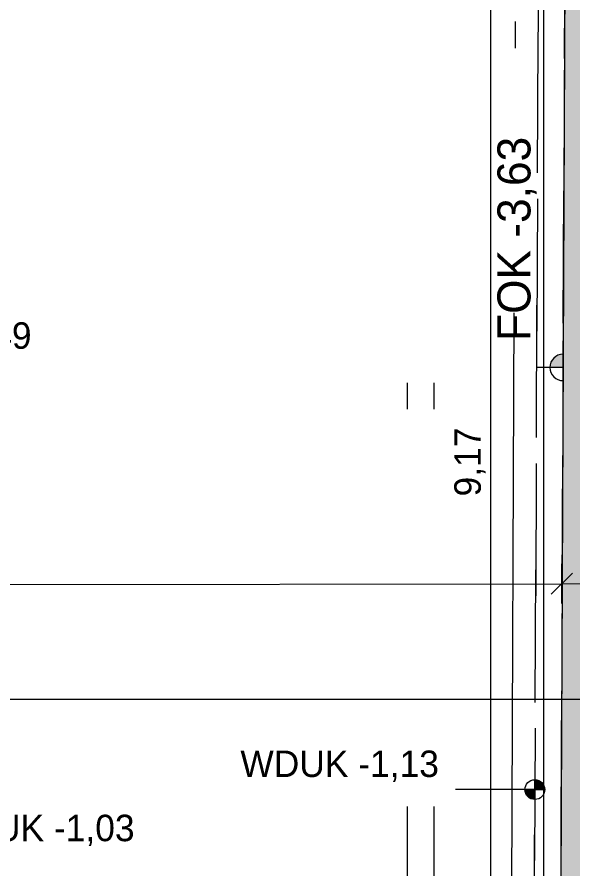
# Model space of a CAD drawing. Header units: metres. Extents: x -14 to 130, y -38 to 4.
# Drawn here: x 16.01 to 18.111, y -27.641 to -24.423 of the extents above; entities that cross this region are included whole.
import ezdxf

# ---------------------------------------------------------------- set-up
doc = ezdxf.new("R2010")
doc.units = ezdxf.units.M
doc.header["$MEASUREMENT"] = 0
for name, pattern in [('Kanal', [0.005, 0.003, -0.001, 0, -0.001]), ('Schnittlinie', [0.006, 0.003, -0.0015, 0, -0.0015]), ('Untersicht', [0.001, 0.0005, -0.0005])]:
    doc.linetypes.add(name, pattern=pattern)
for name, color, linetype in [('-1._KG PP_3_111 Wand Aussen - Bohrpfahlwand 80', 7, 'Continuous'), ('-1._KG PP_3_220 Bodenaufbau', 7, 'Continuous'), ('-1._KG PP_3_851 Marker Schnitt', 7, 'Continuous'), ('-1._KG PP_3_950 Polierplan Bemaßung', 7, 'Continuous'), ('-1._KG PP_3_Bemaßen_Sperrmaß 2D', 7, 'Continuous'), ('-1._KG PP_3_Kataster Grenzpunkte_Grenzpunkt (GP) Hausecke_Kennzeichen', 7, 'Continuous'), ('-1._KG PP_3_Kataster Grenzpunkte_Grenzpunkt (GP) Zeichen im Fels_Kennzeichen', 7, 'Continuous'), ('-1._KG PP_3_Kataster Grundstücke_Grundstück', 7, 'Continuous')]:
    doc.layers.add(name, color=color, linetype=linetype)
doc.styles.add('ERSTELLTER_STIL_5', font='')
doc.styles.get('ERSTELLTER_STIL_5').set_extended_font_data('Eurostile')
doc.linetypes.add('GAS', pattern='A,0,[1,415_260415_PP_VA_1_2 -1 KG1.Shx,S=0.186508,R=0,X=0,Y=0],-26.5,0', length=26.5)

msp = doc.modelspace()

# ---------------------------------------------------------------- hatches: boundary and pattern name
at = {"layer": '-1._KG PP_3_111 Wand Aussen - Bohrpfahlwand 80', "linetype": 'Continuous', "lineweight": 13, "true_color": 0x3f7f02}
msp.add_hatch(color=76, dxfattribs=at).paths.add_polyline_path([(18.09, -21.9857), (18.0558, -29.9766), (18.2558, -29.9774), (18.29, -21.9868)])
at = {"layer": '-1._KG PP_3_Kataster Grenzpunkte_Grenzpunkt (GP) Hausecke_Kennzeichen', "linetype": 'Continuous', "lineweight": 0, "true_color": 0x000000}
msp.add_hatch(color=18, dxfattribs=at).paths.add_polyline_path([(18.0739, -25.7469), (18.0739, -25.6969), (18.0548, -25.7007), (18.0386, -25.7116), (18.0277, -25.7278), (18.0239, -25.7469)])
at = {"layer": '-1._KG PP_3_Kataster Grenzpunkte_Grenzpunkt (GP) Hausecke_Kennzeichen', "linetype": 'Continuous', "lineweight": 13, "true_color": 0xff6400}
for points in [[(17.9671, -27.3416), (18.0046, -27.3416), (18.0018, -27.3273), (17.9937, -27.3151), (17.9815, -27.307), (17.9671, -27.3041)], [(17.9671, -27.3416), (17.9296, -27.3416), (17.9325, -27.356), (17.9406, -27.3681), (17.9528, -27.3762), (17.9671, -27.3791)]]:
    msp.add_hatch(color=30, dxfattribs=at).paths.add_polyline_path(points)

# ---------------------------------------------------------------- linework, layer by layer
at = {"layer": '-1._KG PP_3_111 Wand Aussen - Bohrpfahlwand 80', "color": 7, "linetype": 'Continuous', "lineweight": 18, "ltscale": 1000, "flags": 128}
msp.add_lwpolyline([(18.09, -21.9857), (18.0558, -29.9766)], dxfattribs=at)
at = {"layer": '-1._KG PP_3_220 Bodenaufbau', "color": 7, "linetype": 'Continuous', "lineweight": 13, "ltscale": 1000, "flags": 128}
msp.add_lwpolyline([(18.0819, -23.8905), (18.053, -30.6314)], dxfattribs=at)
at = {"layer": '-1._KG PP_3_851 Marker Schnitt', "color": 7, "linetype": 'Schnittlinie', "lineweight": 13, "ltscale": 1000}
for p, q in [((17.4851, 3.0949), (17.4851, -35.645)), ((17.5851, 3.0949), (17.5851, -35.7384))]:
    msp.add_line(p, q, dxfattribs=at)
at = {"layer": '-1._KG PP_3_Bemaßen_Sperrmaß 2D', "color": 5, "linetype": 'GAS', "lineweight": 0, "ltscale": 1000}
for p, q in [((18, 3), (18, -36)), ((-1.5, -27), (21, -27))]:
    msp.add_line(p, q, dxfattribs=at)
at = {"layer": '-1._KG PP_3_Kataster Grenzpunkte_Grenzpunkt (GP) Hausecke_Kennzeichen', "color": 6, "linetype": 'Continuous', "lineweight": 13, "ltscale": 1000, "true_color": 0xfb02fe}
msp.add_line((17.8014, -30.6673), (17.8014, -21.495), dxfattribs=at)
at = {"layer": '-1._KG PP_3_Kataster Grenzpunkte_Grenzpunkt (GP) Hausecke_Kennzeichen', "color": 7, "linetype": 'Continuous', "lineweight": 13, "ltscale": 1000}
for p, q in [((18.0739, -25.8469), (18.0739, -25.6469)), ((18.0739, -25.7469), (17.9739, -25.7469))]:
    msp.add_line(p, q, dxfattribs=at)
at = {"layer": '-1._KG PP_3_Kataster Grenzpunkte_Grenzpunkt (GP) Hausecke_Kennzeichen', "color": 76, "linetype": 'Continuous', "lineweight": 13, "ltscale": 1000, "true_color": 0x3f7f02}
for p, q in [((18.069, -26.6388), (18.0688, -26.4888)), ((18.1089, -26.5237), (18.029, -26.6038)), ((4.504, -26.5807), (18.0689, -26.5638)), ((18.0689, -26.5638), (18.7899, -26.5629))]:
    msp.add_line(p, q, dxfattribs=at)
at = {"layer": '-1._KG PP_3_Kataster Grenzpunkte_Grenzpunkt (GP) Hausecke_Kennzeichen', "color": 30, "linetype": 'Continuous', "lineweight": 13, "ltscale": 1000, "true_color": 0xff6400}
for p, q in [((17.9671, -27.3791), (17.9671, -27.3041)), ((17.7671, -27.3416), (17.6671, -27.3416)), ((17.9671, -27.3416), (17.7671, -27.3416)), ((17.9296, -27.3416), (18.0046, -27.3416))]:
    msp.add_line(p, q, dxfattribs=at)
msp.add_circle((17.9671, -27.3416), 0.0375, dxfattribs=at)
at = {"layer": '-1._KG PP_3_Kataster Grenzpunkte_Grenzpunkt (GP) Hausecke_Kennzeichen', "color": 7, "linetype": 'Continuous', "lineweight": 13, "ltscale": 1000}
msp.add_arc((18.0739, -25.7469), 0.05, 90, 270, dxfattribs=at)
at = {"layer": '-1._KG PP_3_Kataster Grenzpunkte_Grenzpunkt (GP) Zeichen im Fels_Kennzeichen', "color": 171, "linetype": 'Kanal', "lineweight": 13, "ltscale": 1000, "true_color": 0x6c6cff, "flags": 128}
msp.add_lwpolyline([(18.2414, -20.5788), (17.908, -20.9122), (17.8678, -30.2796), (10.3656, -31.3582)], dxfattribs=at)
at = {"layer": '-1._KG PP_3_Kataster Grundstücke_Grundstück', "color": 30, "linetype": 'Untersicht', "lineweight": 13, "ltscale": 1000, "true_color": 0xff6400, "flags": 128}
msp.add_lwpolyline([(17.9906, -21.895), (14.6743, -21.895), (14.9674, -23.9056), (14.8684, -23.92), (15.4635, -28.0023), (15.4924, -28.2002), (15.6935, -29.58), (17.9575, -29.58)], close=True, dxfattribs=at)
msp.add_lwpolyline([(18.0575, -29.58), (18.0906, -21.895), (17.9906, -21.895), (17.9575, -29.58)], dxfattribs=at)

# ---------------------------------------------------------------- texts
at = {"layer": '-1._KG PP_3_950 Polierplan Bemaßung', "color": 6, "linetype": 'Continuous', "lineweight": 13, "true_color": 0xfb02fe, "attachment_point": 7, "rotation": 90, "style": 'ERSTELLTER_STIL_5'}
for s, insert, char_height, width in [('\\A1;{\\pql;\\fEurostile|b0|i0|c0|p0;\\W1.000000;FOK -3,63}', (17.9739, -25.6469), 0.125, 0.799165), ('\\A1;{\\pql;\\fEurostile|b0|i0|c0|p0;\\W1.000000;9,17}', (17.7814, -26.2343), 0.1, 0.306373)]:
    msp.add_mtext(s, dxfattribs=dict(at, insert=insert, char_height=char_height, width=width))
at = {"layer": '-1._KG PP_3_950 Polierplan Bemaßung', "color": 30, "linetype": 'Continuous', "lineweight": 13, "true_color": 0xff6400, "insert": (15.3142, -25.695), "char_height": 0.1, "width": 0.813135, "attachment_point": 7, "style": 'ERSTELLTER_STIL_5'}
msp.add_mtext('\\A1;{\\pql;\\fEurostile|b0|i0|c0|p0;\\W1.000000;WDUK -1,49}', dxfattribs=at)
at = {"layer": '-1._KG PP_3_Kataster Grenzpunkte_Grenzpunkt (GP) Hausecke_Kennzeichen', "color": 30, "linetype": 'Continuous', "lineweight": 13, "true_color": 0xff6400, "char_height": 0.1, "attachment_point": 7, "style": 'ERSTELLTER_STIL_5'}
for s, insert in [('\\A1;{\\pql;\\fEurostile|b0|i0|c0|p0;\\W1.000000;WD\\fEurostile|b0|i0|c0|p0;\\W1.000000;UK \\fEurostile|b0|i0|c0|p0;\\W1.000000;-1,13}', (16.854, -27.3126)), ('\\A1;{\\pql;\\fEurostile|b0|i0|c0|p0;\\W1.000000;WD\\fEurostile|b0|i0|c0|p0;\\W1.000000;UK \\fEurostile|b0|i0|c0|p0;\\W1.000000;-1,03}', (15.7036, -27.5551))]:
    msp.add_mtext(s, dxfattribs=dict(at, insert=insert))

doc.saveas('drawing.dxf')
